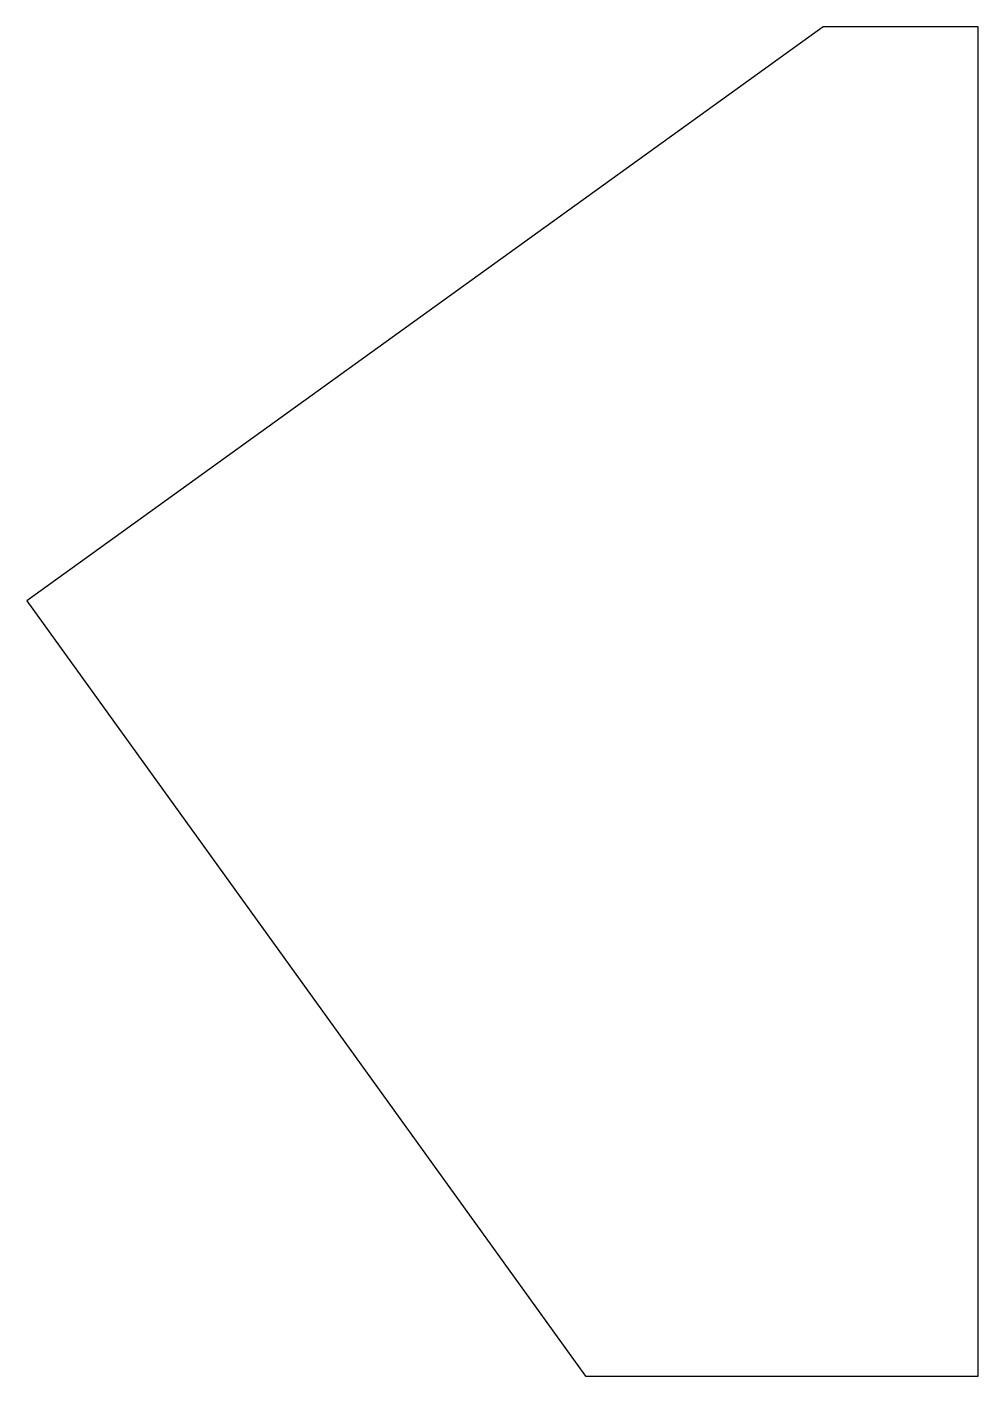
# Model space of a CAD drawing. Header units: centimetres. Extents: x 454319 to 454668, y 5017034 to 5017529.
import ezdxf

# ---------------------------------------------------------------- set-up
doc = ezdxf.new("R2010")
doc.units = ezdxf.units.CM
doc.layers.add('RM$', color=5, linetype='Continuous')

msp = doc.modelspace()

# ---------------------------------------------------------------- linework, layer by layer
at = {"layer": 'RM$'}
msp.add_lwpolyline([(454664.77, 5017528.86), (454611.45, 5017528.86), (454319.44, 5017318.38), (454524.32, 5017034.14), (454668.28, 5017034.14), (454668.28, 5017528.86)], close=True, dxfattribs=at)

doc.saveas('drawing.dxf')
